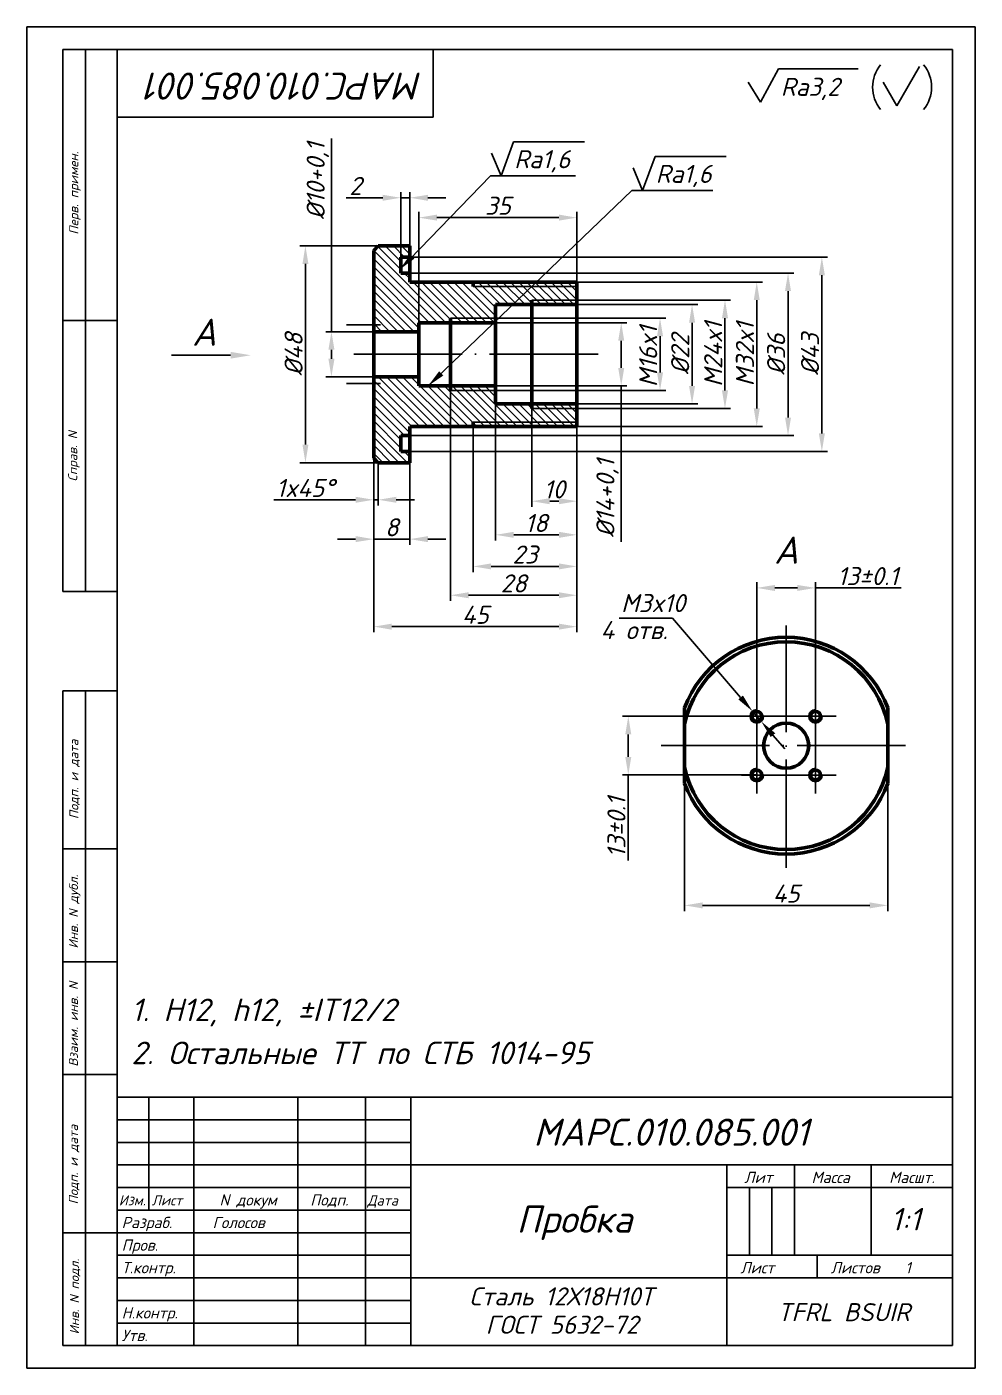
# Model space of a CAD drawing. Header units: millimetres. Extents: x -5427 to 3670, y -5891 to 948.
# Drawn here: x 1624.9 to 1834.9, y -4182.4 to -3885.4 of the extents above; entities that cross this region are included whole.
import ezdxf
from ezdxf.enums import TextEntityAlignment as Align

# ---------------------------------------------------------------- set-up
doc = ezdxf.new("R2010")
doc.units = ezdxf.units.MM
doc.header["$MEASUREMENT"] = 0
doc.linetypes.add('ACAD_ISO04W100', pattern=[30, 24, -3, 0, -3])
doc.layers.add('оси', color=1, linetype='ACAD_ISO04W100')
doc.layers.add('Толстые', color=7, linetype='Continuous', lineweight=50)
doc.layers.add('Тонкие', color=140, linetype='Continuous', lineweight=25)
doc.styles.get("Standard").update_dxf_attribs({"font": 'isocpeui.ttf'})
doc.styles.add('Для рамки', font='simplex.shx', dxfattribs={"oblique": 15, "height": 4})
doc.dimstyles.new('ISO-25', dxfattribs={"dimtxt": 4, "dimasz": 4, "dimexe": 1.25, "dimexo": 0, "dimtad": 1, "dimtxsty": 'Standard', "dimcen": 2.5, "dimadec": 0, "dimazin": 0, "dimtfac": 1, "dimtmove": 0, "dimatfit": 3, "dimfxl": 1, "dimarcsym": 0})

# ---------------------------------------------------------------- blocks, each defined once
blk = doc.blocks.new('*D170')
at = {"layer": 'Defpoints', "color": 0, "transparency": 16777216}
for p in [(1770.54, -4052.87), (1815.54, -4052.87), (1815.54, -4079.88)]:
    blk.add_point(p, dxfattribs=at)
at = {"layer": 'Тонкие', "color": 0, "lineweight": -2, "transparency": 16777216}
for p, q in [((1770.54, -4052.87), (1770.54, -4081.13)), ((1815.54, -4052.87), (1815.54, -4081.13)), ((1774.54, -4079.88), (1811.54, -4079.88))]:
    blk.add_line(p, q, dxfattribs=at)
at = {"layer": 'Тонкие', "color": 0, "transparency": 16777216}
for points in [[(1774.54, -4079.22), (1774.54, -4080.55), (1770.54, -4079.88)], [(1811.54, -4079.22), (1811.54, -4080.55), (1815.54, -4079.88)]]:
    blk.add_solid(points, dxfattribs=at)
at = {"layer": 'Тонкие', "color": 0, "transparency": 16777216, "insert": (1793.04, -4077.26), "char_height": 4, "attachment_point": 5}
blk.add_mtext('45', dxfattribs=at)
blk = doc.blocks.new('*D171')
at = {"layer": 'Defpoints', "color": 0, "transparency": 16777216}
for p in [(1701.71, -3952.86), (1692.35, -3962.86), (1701.71, -3962.86)]:
    blk.add_point(p, dxfattribs=at)
at = {"layer": 'Тонкие', "color": 0, "lineweight": -2, "transparency": 16777216}
for p, q in [((1692.35, -3952.86), (1692.35, -3910.06)), ((1701.71, -3952.86), (1691.1, -3952.86)), ((1692.35, -3958.86), (1692.35, -3956.86)), ((1701.71, -3962.86), (1691.1, -3962.86))]:
    blk.add_line(p, q, dxfattribs=at)
at = {"layer": 'Тонкие', "color": 0, "transparency": 16777216}
for points in [[(1691.68, -3956.86), (1693.02, -3956.86), (1692.35, -3952.86)], [(1691.68, -3958.86), (1693.02, -3958.86), (1692.35, -3962.86)]]:
    blk.add_solid(points, dxfattribs=at)
at = {"layer": 'Тонкие', "color": 0, "transparency": 16777216, "insert": (1689.33, -3919.49), "char_height": 4, "attachment_point": 5, "rotation": 90}
blk.add_mtext('%%c10+0,1', dxfattribs=at)
blk = doc.blocks.new('*D172')
at = {"layer": 'Defpoints', "color": 0, "transparency": 16777216}
for p in [(1702.71, -3933.86), (1686.59, -3981.86), (1702.71, -3981.86)]:
    blk.add_point(p, dxfattribs=at)
at = {"layer": 'Тонкие', "color": 0, "lineweight": -2, "transparency": 16777216}
for p, q in [((1702.71, -3933.86), (1685.34, -3933.86)), ((1686.59, -3937.86), (1686.59, -3977.86)), ((1702.71, -3981.86), (1685.34, -3981.86))]:
    blk.add_line(p, q, dxfattribs=at)
at = {"layer": 'Тонкие', "color": 0, "transparency": 16777216}
for points in [[(1685.93, -3937.86), (1687.26, -3937.86), (1686.59, -3933.86)], [(1685.93, -3977.86), (1687.26, -3977.86), (1686.59, -3981.86)]]:
    blk.add_solid(points, dxfattribs=at)
at = {"layer": 'Тонкие', "color": 0, "transparency": 16777216, "insert": (1683.97, -3957.86), "char_height": 4, "attachment_point": 5, "rotation": 90}
blk.add_mtext('%%c48', dxfattribs=at)
blk = doc.blocks.new('*D173')
at = {"layer": 'Defpoints', "color": 0, "transparency": 16777216}
for p in [(1728.71, -3950.86), (1728.71, -3964.86), (1756.52, -3964.86)]:
    blk.add_point(p, dxfattribs=at)
at = {"layer": 'Тонкие', "color": 0, "lineweight": -2, "transparency": 16777216}
for p, q in [((1728.71, -3950.86), (1757.77, -3950.86)), ((1756.52, -3954.86), (1756.52, -3960.86)), ((1728.71, -3964.86), (1757.77, -3964.86)), ((1756.52, -3964.86), (1756.52, -3999.37))]:
    blk.add_line(p, q, dxfattribs=at)
at = {"layer": 'Тонкие', "color": 0, "transparency": 16777216}
for points in [[(1755.85, -3954.86), (1757.19, -3954.86), (1756.52, -3950.86)], [(1755.85, -3960.86), (1757.19, -3960.86), (1756.52, -3964.86)]]:
    blk.add_solid(points, dxfattribs=at)
at = {"layer": 'Тонкие', "color": 0, "transparency": 16777216, "insert": (1753.49, -3989.73), "char_height": 4, "attachment_point": 5, "rotation": 90}
blk.add_mtext('%%c14+0,1', dxfattribs=at)
blk = doc.blocks.new('*D174')
at = {"layer": 'Defpoints', "color": 0, "transparency": 16777216}
for p in [(1728.71, -3949.86), (1728.71, -3965.86), (1765.12, -3965.86)]:
    blk.add_point(p, dxfattribs=at)
at = {"layer": 'Тонкие', "color": 0, "lineweight": -2, "transparency": 16777216}
for p, q in [((1728.71, -3949.86), (1766.37, -3949.86)), ((1765.12, -3953.86), (1765.12, -3961.86)), ((1728.71, -3965.86), (1766.37, -3965.86))]:
    blk.add_line(p, q, dxfattribs=at)
at = {"layer": 'Тонкие', "color": 0, "transparency": 16777216}
for points in [[(1764.45, -3953.86), (1765.78, -3953.86), (1765.12, -3949.86)], [(1764.45, -3961.86), (1765.78, -3961.86), (1765.12, -3965.86)]]:
    blk.add_solid(points, dxfattribs=at)
at = {"layer": 'Тонкие', "color": 0, "transparency": 16777216, "insert": (1762.49, -3958.35), "char_height": 4, "attachment_point": 5, "rotation": 90}
blk.add_mtext('M16x1', dxfattribs=at)
blk = doc.blocks.new('*D175')
at = {"layer": 'Defpoints', "color": 0, "transparency": 16777216}
for p in [(1746.71, -3946.86), (1746.71, -3968.86), (1772.21, -3968.86)]:
    blk.add_point(p, dxfattribs=at)
at = {"layer": 'Тонкие', "color": 0, "lineweight": -2, "transparency": 16777216}
for p, q in [((1746.71, -3946.86), (1773.46, -3946.86)), ((1772.21, -3950.86), (1772.21, -3964.86)), ((1746.71, -3968.86), (1773.46, -3968.86))]:
    blk.add_line(p, q, dxfattribs=at)
at = {"layer": 'Тонкие', "color": 0, "transparency": 16777216}
for points in [[(1771.54, -3950.86), (1772.88, -3950.86), (1772.21, -3946.86)], [(1771.54, -3964.86), (1772.88, -3964.86), (1772.21, -3968.86)]]:
    blk.add_solid(points, dxfattribs=at)
at = {"layer": 'Тонкие', "color": 0, "transparency": 16777216, "insert": (1769.58, -3957.86), "char_height": 4, "attachment_point": 5, "rotation": 90}
blk.add_mtext('%%c22', dxfattribs=at)
blk = doc.blocks.new('*D176')
at = {"layer": 'Defpoints', "color": 0, "transparency": 16777216}
for p in [(1746.71, -3945.86), (1746.71, -3969.86), (1779.5, -3969.86)]:
    blk.add_point(p, dxfattribs=at)
at = {"layer": 'Тонкие', "color": 0, "lineweight": -2, "transparency": 16777216}
for p, q in [((1746.71, -3945.86), (1780.75, -3945.86)), ((1779.5, -3949.86), (1779.5, -3965.86)), ((1746.71, -3969.86), (1780.75, -3969.86))]:
    blk.add_line(p, q, dxfattribs=at)
at = {"layer": 'Тонкие', "color": 0, "transparency": 16777216}
for points in [[(1778.83, -3949.86), (1780.17, -3949.86), (1779.5, -3945.86)], [(1778.83, -3965.86), (1780.17, -3965.86), (1779.5, -3969.86)]]:
    blk.add_solid(points, dxfattribs=at)
at = {"layer": 'Тонкие', "color": 0, "transparency": 16777216, "insert": (1776.88, -3957.86), "char_height": 4, "attachment_point": 5, "rotation": 90}
blk.add_mtext('M24x1', dxfattribs=at)
blk = doc.blocks.new('*D177')
at = {"layer": 'Defpoints', "color": 0, "transparency": 16777216}
for p in [(1746.71, -3941.86), (1746.71, -3973.86), (1786.53, -3973.86)]:
    blk.add_point(p, dxfattribs=at)
at = {"layer": 'Тонкие', "color": 0, "lineweight": -2, "transparency": 16777216}
for p, q in [((1746.71, -3941.86), (1787.78, -3941.86)), ((1786.53, -3945.86), (1786.53, -3969.86)), ((1746.71, -3973.86), (1787.78, -3973.86))]:
    blk.add_line(p, q, dxfattribs=at)
at = {"layer": 'Тонкие', "color": 0, "transparency": 16777216}
for points in [[(1785.87, -3945.86), (1787.2, -3945.86), (1786.53, -3941.86)], [(1785.87, -3969.86), (1787.2, -3969.86), (1786.53, -3973.86)]]:
    blk.add_solid(points, dxfattribs=at)
at = {"layer": 'Тонкие', "color": 0, "transparency": 16777216, "insert": (1783.91, -3957.86), "char_height": 4, "attachment_point": 5, "rotation": 90}
blk.add_mtext('M32x1', dxfattribs=at)
blk = doc.blocks.new('*D178')
at = {"layer": 'Defpoints', "color": 0, "transparency": 16777216}
for p in [(1709.71, -3939.86), (1709.71, -3975.86), (1793.46, -3975.86)]:
    blk.add_point(p, dxfattribs=at)
at = {"layer": 'Тонкие', "color": 0, "lineweight": -2, "transparency": 16777216}
for p, q in [((1709.71, -3939.86), (1794.71, -3939.86)), ((1793.46, -3943.86), (1793.46, -3971.86)), ((1709.71, -3975.86), (1794.71, -3975.86))]:
    blk.add_line(p, q, dxfattribs=at)
at = {"layer": 'Тонкие', "color": 0, "transparency": 16777216}
for points in [[(1792.79, -3943.86), (1794.12, -3943.86), (1793.46, -3939.86)], [(1792.79, -3971.86), (1794.12, -3971.86), (1793.46, -3975.86)]]:
    blk.add_solid(points, dxfattribs=at)
at = {"layer": 'Тонкие', "color": 0, "transparency": 16777216, "insert": (1790.83, -3957.86), "char_height": 4, "attachment_point": 5, "rotation": 90}
blk.add_mtext('%%c36', dxfattribs=at)
blk = doc.blocks.new('*D179')
at = {"layer": 'Defpoints', "color": 0, "transparency": 16777216}
for p in [(1709.71, -3936.36), (1709.71, -3979.36), (1800.95, -3979.36)]:
    blk.add_point(p, dxfattribs=at)
at = {"layer": 'Тонкие', "color": 0, "lineweight": -2, "transparency": 16777216}
for p, q in [((1709.71, -3936.36), (1802.2, -3936.36)), ((1800.95, -3940.36), (1800.95, -3975.36)), ((1709.71, -3979.36), (1802.2, -3979.36))]:
    blk.add_line(p, q, dxfattribs=at)
at = {"layer": 'Тонкие', "color": 0, "transparency": 16777216}
for points in [[(1800.28, -3940.36), (1801.62, -3940.36), (1800.95, -3936.36)], [(1800.28, -3975.36), (1801.62, -3975.36), (1800.95, -3979.36)]]:
    blk.add_solid(points, dxfattribs=at)
at = {"layer": 'Тонкие', "color": 0, "transparency": 16777216, "insert": (1798.33, -3957.86), "char_height": 4, "attachment_point": 5, "rotation": 90}
blk.add_mtext('%%c43', dxfattribs=at)
blk = doc.blocks.new('*D180')
at = {"layer": 'Defpoints', "color": 0, "transparency": 16777216}
for p in [(1736.71, -3968.86), (1746.71, -3973.86), (1736.71, -3990.39)]:
    blk.add_point(p, dxfattribs=at)
at = {"layer": 'Тонкие', "color": 0, "lineweight": -2, "transparency": 16777216}
for p, q in [((1736.71, -3968.86), (1736.71, -3991.64)), ((1746.71, -3973.86), (1746.71, -3991.64)), ((1742.71, -3990.39), (1740.71, -3990.39))]:
    blk.add_line(p, q, dxfattribs=at)
at = {"layer": 'Тонкие', "color": 0, "transparency": 16777216}
for points in [[(1740.71, -3989.72), (1740.71, -3991.06), (1736.71, -3990.39)], [(1742.71, -3989.72), (1742.71, -3991.06), (1746.71, -3990.39)]]:
    blk.add_solid(points, dxfattribs=at)
at = {"layer": 'Тонкие', "color": 0, "transparency": 16777216, "insert": (1741.71, -3987.76), "char_height": 4, "attachment_point": 5}
blk.add_mtext('10', dxfattribs=at)
blk = doc.blocks.new('*D181')
at = {"layer": 'Defpoints', "color": 0, "transparency": 16777216}
for p in [(1728.71, -3968.86), (1746.71, -3973.86), (1746.71, -3997.83)]:
    blk.add_point(p, dxfattribs=at)
at = {"layer": 'Тонкие', "color": 0, "lineweight": -2, "transparency": 16777216}
for p, q in [((1728.71, -3968.86), (1728.71, -3999.08)), ((1746.71, -3973.86), (1746.71, -3999.08)), ((1732.71, -3997.83), (1742.71, -3997.83))]:
    blk.add_line(p, q, dxfattribs=at)
at = {"layer": 'Тонкие', "color": 0, "transparency": 16777216}
for points in [[(1732.71, -3997.17), (1732.71, -3998.5), (1728.71, -3997.83)], [(1742.71, -3997.17), (1742.71, -3998.5), (1746.71, -3997.83)]]:
    blk.add_solid(points, dxfattribs=at)
at = {"layer": 'Тонкие', "color": 0, "transparency": 16777216, "insert": (1737.71, -3995.21), "char_height": 4, "attachment_point": 5}
blk.add_mtext('18', dxfattribs=at)
blk = doc.blocks.new('*D182')
at = {"layer": 'Defpoints', "color": 0, "transparency": 16777216}
for p in [(1723.71, -3973.86), (1746.71, -3973.86), (1746.71, -4004.83)]:
    blk.add_point(p, dxfattribs=at)
at = {"layer": 'Тонкие', "color": 0, "lineweight": -2, "transparency": 16777216}
for p, q in [((1723.71, -3973.86), (1723.71, -4006.08)), ((1746.71, -3973.86), (1746.71, -4006.08)), ((1727.71, -4004.83), (1742.71, -4004.83))]:
    blk.add_line(p, q, dxfattribs=at)
at = {"layer": 'Тонкие', "color": 0, "transparency": 16777216}
for points in [[(1727.71, -4004.16), (1727.71, -4005.49), (1723.71, -4004.83)], [(1742.71, -4004.16), (1742.71, -4005.49), (1746.71, -4004.83)]]:
    blk.add_solid(points, dxfattribs=at)
at = {"layer": 'Тонкие', "color": 0, "transparency": 16777216, "insert": (1735.21, -4002.2), "char_height": 4, "attachment_point": 5}
blk.add_mtext('23', dxfattribs=at)
blk = doc.blocks.new('*D183')
at = {"layer": 'Defpoints', "color": 0, "transparency": 16777216}
for p in [(1718.71, -3965.86), (1746.71, -3973.86), (1746.71, -4011.21)]:
    blk.add_point(p, dxfattribs=at)
at = {"layer": 'Тонкие', "color": 0, "lineweight": -2, "transparency": 16777216}
for p, q in [((1718.71, -3965.86), (1718.71, -4012.46)), ((1746.71, -3973.86), (1746.71, -4012.46)), ((1722.71, -4011.21), (1742.71, -4011.21))]:
    blk.add_line(p, q, dxfattribs=at)
at = {"layer": 'Тонкие', "color": 0, "transparency": 16777216}
for points in [[(1722.71, -4010.55), (1722.71, -4011.88), (1718.71, -4011.21)], [(1742.71, -4010.55), (1742.71, -4011.88), (1746.71, -4011.21)]]:
    blk.add_solid(points, dxfattribs=at)
at = {"layer": 'Тонкие', "color": 0, "transparency": 16777216, "insert": (1732.71, -4008.59), "char_height": 4, "attachment_point": 5}
blk.add_mtext('28', dxfattribs=at)
blk = doc.blocks.new('*D184')
at = {"layer": 'Defpoints', "color": 0, "transparency": 16777216}
for p in [(1746.71, -3927.6), (1746.71, -3941.86), (1711.71, -3950.86)]:
    blk.add_point(p, dxfattribs=at)
at = {"layer": 'Тонкие', "color": 0, "lineweight": -2, "transparency": 16777216}
for p, q in [((1711.71, -3950.86), (1711.71, -3926.35)), ((1715.71, -3927.6), (1742.71, -3927.6)), ((1746.71, -3941.86), (1746.71, -3926.35))]:
    blk.add_line(p, q, dxfattribs=at)
at = {"layer": 'Тонкие', "color": 0, "transparency": 16777216}
for points in [[(1715.71, -3926.93), (1715.71, -3928.26), (1711.71, -3927.6)], [(1742.71, -3926.93), (1742.71, -3928.26), (1746.71, -3927.6)]]:
    blk.add_solid(points, dxfattribs=at)
at = {"layer": 'Тонкие', "color": 0, "transparency": 16777216, "insert": (1729.21, -3924.97), "char_height": 4, "attachment_point": 5}
blk.add_mtext('35', dxfattribs=at)
blk = doc.blocks.new('*D185')
at = {"layer": 'Defpoints', "color": 0, "transparency": 16777216}
for p in [(1701.71, -3980.86), (1702.71, -3981.86), (1702.71, -3990.07)]:
    blk.add_point(p, dxfattribs=at)
at = {"layer": 'Тонкие', "color": 0, "lineweight": -2, "transparency": 16777216}
for p, q in [((1701.71, -3980.86), (1701.71, -3991.32)), ((1702.71, -3981.86), (1702.71, -3991.32)), ((1697.71, -3990.07), (1679.58, -3990.07)), ((1702.71, -3990.07), (1701.71, -3990.07)), ((1706.71, -3990.07), (1710.71, -3990.07))]:
    blk.add_line(p, q, dxfattribs=at)
at = {"layer": 'Тонкие', "color": 0, "transparency": 16777216}
for points in [[(1697.71, -3989.41), (1697.71, -3990.74), (1701.71, -3990.07)], [(1706.71, -3989.41), (1706.71, -3990.74), (1702.71, -3990.07)]]:
    blk.add_solid(points, dxfattribs=at)
at = {"layer": 'Тонкие', "color": 0, "transparency": 16777216, "insert": (1686.55, -3987.45), "char_height": 4, "attachment_point": 5}
blk.add_mtext('1x45%%d', dxfattribs=at)
blk = doc.blocks.new('*D186')
at = {"layer": 'Defpoints', "color": 0, "transparency": 16777216}
for p in [(1701.71, -3980.86), (1709.71, -3981.86), (1709.71, -3998.79)]:
    blk.add_point(p, dxfattribs=at)
at = {"layer": 'Тонкие', "color": 0, "lineweight": -2, "transparency": 16777216}
for p, q in [((1701.71, -3980.86), (1701.71, -4000.04)), ((1709.71, -3981.86), (1709.71, -4000.04)), ((1697.71, -3998.79), (1693.71, -3998.79)), ((1701.71, -3998.79), (1709.71, -3998.79)), ((1713.71, -3998.79), (1717.71, -3998.79))]:
    blk.add_line(p, q, dxfattribs=at)
at = {"layer": 'Тонкие', "color": 0, "transparency": 16777216}
for points in [[(1697.71, -3998.12), (1697.71, -3999.45), (1701.71, -3998.79)], [(1713.71, -3998.12), (1713.71, -3999.45), (1709.71, -3998.79)]]:
    blk.add_solid(points, dxfattribs=at)
at = {"layer": 'Тонкие', "color": 0, "transparency": 16777216, "insert": (1705.71, -3996.16), "char_height": 4, "attachment_point": 5}
blk.add_mtext('8', dxfattribs=at)
blk = doc.blocks.new('*D187')
at = {"layer": 'Defpoints', "color": 0, "transparency": 16777216}
for p in [(1707.71, -3923.2), (1709.71, -3933.86), (1707.71, -3936.36)]:
    blk.add_point(p, dxfattribs=at)
at = {"layer": 'Тонкие', "color": 0, "lineweight": -2, "transparency": 16777216}
for p, q in [((1703.71, -3923.2), (1695.62, -3923.2)), ((1707.71, -3936.36), (1707.71, -3921.95)), ((1709.71, -3923.2), (1707.71, -3923.2)), ((1709.71, -3933.86), (1709.71, -3921.95)), ((1713.71, -3923.2), (1717.71, -3923.2))]:
    blk.add_line(p, q, dxfattribs=at)
at = {"layer": 'Тонкие', "color": 0, "transparency": 16777216}
for points in [[(1703.71, -3922.54), (1703.71, -3923.87), (1707.71, -3923.2)], [(1713.71, -3922.54), (1713.71, -3923.87), (1709.71, -3923.2)]]:
    blk.add_solid(points, dxfattribs=at)
at = {"layer": 'Тонкие', "color": 0, "transparency": 16777216, "insert": (1697.67, -3920.58), "char_height": 4, "attachment_point": 5}
blk.add_mtext('2', dxfattribs=at)
blk = doc.blocks.new('*D188')
at = {"layer": 'Defpoints', "color": 0, "transparency": 16777216}
for p in [(1758.09, -4038.01), (1786.54, -4038.01), (1786.54, -4051.01)]:
    blk.add_point(p, dxfattribs=at)
at = {"layer": 'Тонкие', "color": 0, "lineweight": -2, "transparency": 16777216}
for p, q in [((1786.54, -4038.01), (1756.84, -4038.01)), ((1758.09, -4042.01), (1758.09, -4047.01)), ((1786.54, -4051.01), (1756.84, -4051.01)), ((1758.09, -4051.01), (1758.09, -4069.96))]:
    blk.add_line(p, q, dxfattribs=at)
at = {"layer": 'Тонкие', "color": 0, "transparency": 16777216}
for points in [[(1757.42, -4042.01), (1758.75, -4042.01), (1758.09, -4038.01)], [(1757.42, -4047.01), (1758.75, -4047.01), (1758.09, -4051.01)]]:
    blk.add_solid(points, dxfattribs=at)
at = {"layer": 'Тонкие', "color": 0, "transparency": 16777216, "insert": (1755.46, -4062.61), "char_height": 4, "attachment_point": 5, "rotation": 90}
blk.add_mtext('13%%p0.1', dxfattribs=at)
blk = doc.blocks.new('*D189')
at = {"layer": 'Defpoints', "color": 0, "transparency": 16777216}
for p in [(1799.54, -4009.59), (1786.54, -4038.01), (1799.54, -4038.01)]:
    blk.add_point(p, dxfattribs=at)
at = {"layer": 'Тонкие', "color": 0, "lineweight": -2, "transparency": 16777216}
for p, q in [((1786.54, -4038.01), (1786.54, -4008.34)), ((1799.54, -4038.01), (1799.54, -4008.34)), ((1790.54, -4009.59), (1795.54, -4009.59)), ((1799.54, -4009.59), (1818.49, -4009.59))]:
    blk.add_line(p, q, dxfattribs=at)
at = {"layer": 'Тонкие', "color": 0, "transparency": 16777216}
for points in [[(1790.54, -4008.93), (1790.54, -4010.26), (1786.54, -4009.59)], [(1795.54, -4008.93), (1795.54, -4010.26), (1799.54, -4009.59)]]:
    blk.add_solid(points, dxfattribs=at)
at = {"layer": 'Тонкие', "color": 0, "transparency": 16777216, "insert": (1811.13, -4006.97), "char_height": 4, "attachment_point": 5}
blk.add_mtext('13%%p0.1', dxfattribs=at)
blk = doc.blocks.new('*D190')
at = {"layer": 'Defpoints', "color": 0, "transparency": 16777216}
for p in [(1746.71, -3973.86), (1701.71, -3980.86), (1746.71, -4018.16)]:
    blk.add_point(p, dxfattribs=at)
at = {"layer": 'Тонкие', "color": 0, "lineweight": -2, "transparency": 16777216}
for p, q in [((1746.71, -3973.86), (1746.71, -4019.41)), ((1701.71, -3980.86), (1701.71, -4019.41)), ((1705.71, -4018.16), (1742.71, -4018.16))]:
    blk.add_line(p, q, dxfattribs=at)
at = {"layer": 'Тонкие', "color": 0, "transparency": 16777216}
for points in [[(1705.71, -4017.5), (1705.71, -4018.83), (1701.71, -4018.16)], [(1742.71, -4017.5), (1742.71, -4018.83), (1746.71, -4018.16)]]:
    blk.add_solid(points, dxfattribs=at)
at = {"layer": 'Тонкие', "color": 0, "transparency": 16777216, "insert": (1724.21, -4015.54), "char_height": 4, "attachment_point": 5}
blk.add_mtext('45', dxfattribs=at)

msp = doc.modelspace()

# ---------------------------------------------------------------- hatches: boundary and pattern name
at = {"layer": 'Тонкие'}
h = msp.add_hatch(dxfattribs=at)
h.set_pattern_fill('ANSI31', color=256, scale=0.4, angle=90, style=0)
h.set_pattern_definition([(135, (0, -1295.6481), (-0.8980256, -0.8980256), [])])
h.paths.add_polyline_path([(1746.711, -3942.862), (1723.711, -3942.862), (1723.711, -3941.862), (1709.711, -3941.862), (1709.711, -3939.862), (1707.711, -3939.862), (1707.711, -3936.362), (1709.711, -3936.362), (1709.711, -3933.862), (1702.711, -3933.862), (1701.711, -3934.862), (1701.711, -3952.862), (1711.711, -3952.862), (1711.711, -3950.862), (1718.711, -3950.862), (1718.711, -3949.862), (1728.711, -3949.862), (1728.711, -3946.862), (1736.711, -3946.862), (1736.711, -3945.862), (1746.711, -3945.862)])
h.paths.add_polyline_path([(1746.711, -3941.862), (1723.711, -3941.862), (1723.711, -3942.862), (1746.711, -3942.862)])
h.paths.add_polyline_path([(1746.711, -3945.862), (1736.711, -3945.862), (1736.711, -3946.862), (1746.711, -3946.862)])
h.paths.add_polyline_path([(1728.711, -3949.862), (1718.711, -3949.862), (1718.711, -3950.862), (1728.711, -3950.862)], flags=16)
h.paths.add_polyline_path([(1728.711, -3964.862), (1718.711, -3964.862), (1718.711, -3965.862), (1728.711, -3965.862)], flags=17)
h.paths.add_polyline_path([(1728.711, -3965.862), (1718.711, -3965.862), (1718.711, -3964.862), (1711.711, -3964.862), (1711.711, -3962.862), (1701.711, -3962.862), (1701.711, -3980.862), (1702.711, -3981.862), (1709.711, -3981.862), (1709.711, -3979.362), (1707.711, -3979.362), (1707.711, -3975.862), (1709.711, -3975.862), (1709.711, -3973.862), (1723.711, -3973.862), (1723.711, -3972.862), (1746.711, -3972.862), (1746.711, -3969.862), (1736.711, -3969.862), (1736.711, -3968.862), (1728.711, -3968.862)])
h.paths.add_polyline_path([(1746.711, -3968.862), (1736.711, -3968.862), (1736.711, -3969.862), (1746.711, -3969.862)], flags=17)
h.paths.add_polyline_path([(1746.711, -3972.862), (1723.711, -3972.862), (1723.711, -3973.862), (1746.711, -3973.862)], flags=16)

# ---------------------------------------------------------------- linework, layer by layer
for p, q in [((1624.9, -4182.351), (1624.9, -3885.351)), ((1624.9, -3885.351), (1834.9, -3885.351)), ((1834.9, -3885.351), (1834.9, -4182.351)), ((1632.9, -4010.351), (1632.9, -3890.351)), ((1632.9, -3890.351), (1644.9, -3890.351)), ((1637.9, -4010.351), (1637.9, -3890.351)), ((1644.9, -4177.351), (1644.9, -3890.351)), ((1644.9, -3890.351), (1829.9, -3890.351)), ((1714.9, -3905.351), (1714.9, -3890.351)), ((1829.9, -3890.351), (1829.9, -4177.351)), ((1644.9, -3905.351), (1714.9, -3905.351)), ((1644.9, -3950.351), (1632.9, -3950.351)), ((1644.9, -4010.351), (1632.9, -4010.351)), ((1632.9, -4032.351), (1632.9, -4177.351)), ((1644.9, -4032.351), (1632.9, -4032.351)), ((1637.9, -4177.351), (1637.9, -4032.351)), ((1644.9, -4067.351), (1632.9, -4067.351)), ((1644.9, -4092.351), (1632.9, -4092.351)), ((1644.9, -4117.351), (1632.9, -4117.351)), ((1829.9, -4122.351), (1644.9, -4122.351)), ((1651.9, -4122.351), (1651.9, -4147.351)), ((1651.9, -4122.351), (1651.9, -4147.351)), ((1661.9, -4122.351), (1661.9, -4177.351)), ((1661.9, -4122.351), (1661.9, -4177.351)), ((1684.9, -4122.351), (1684.9, -4177.351)), ((1684.9, -4122.351), (1684.9, -4177.351)), ((1699.9, -4122.351), (1699.9, -4177.351)), ((1699.9, -4122.351), (1699.9, -4177.351)), ((1709.9, -4122.351), (1709.9, -4177.351)), ((1709.9, -4122.351), (1709.9, -4177.351)), ((1829.9, -4137.351), (1709.9, -4137.351)), ((1779.9, -4137.351), (1779.9, -4177.351)), ((1779.9, -4137.351), (1779.9, -4177.351)), ((1794.9, -4137.351), (1794.9, -4157.351)), ((1794.9, -4137.351), (1794.9, -4157.351)), ((1811.9, -4137.351), (1811.9, -4157.351)), ((1811.9, -4137.351), (1811.9, -4157.351)), ((1709.9, -4142.351), (1644.9, -4142.351)), ((1829.9, -4142.351), (1779.9, -4142.351)), ((1709.9, -4147.351), (1644.9, -4147.351)), ((1709.9, -4147.351), (1644.9, -4147.351)), ((1644.9, -4152.351), (1632.9, -4152.351)), ((1829.9, -4157.351), (1779.9, -4157.351)), ((1829.9, -4157.351), (1779.9, -4157.351)), ((1799.9, -4157.351), (1799.9, -4162.351)), ((1799.9, -4157.351), (1799.9, -4162.351)), ((1829.9, -4162.351), (1709.9, -4162.351)), ((1829.9, -4162.351), (1709.9, -4162.351)), ((1632.9, -4177.351), (1644.9, -4177.351)), ((1829.9, -4177.351), (1644.9, -4177.351)), ((1834.9, -4182.351), (1624.9, -4182.351))]:
    msp.add_line(p, q)
at = {"layer": 'оси'}
for p, q in [((1695.711, -3951.362), (1703.223, -3951.362)), ((1697.289, -3957.862), (1751.919, -3957.862)), ((1695.711, -3964.362), (1703.234, -3964.362)), ((1793.041, -4071.597), (1793.041, -4017.907)), ((1786.541, -4034.849), (1786.541, -4055.121)), ((1799.541, -4034.849), (1799.541, -4055.121)), ((1783.121, -4038.015), (1804.145, -4038.015)), ((1765.346, -4044.515), (1820.245, -4044.515)), ((1783.121, -4051.015), (1804.145, -4051.015))]:
    msp.add_line(p, q, dxfattribs=at)
at = {"layer": 'Толстые'}
for p, q in [((1702.711, -3933.862), (1701.711, -3934.862)), ((1701.711, -3934.862), (1701.711, -3980.862)), ((1702.711, -3933.862), (1709.711, -3933.862)), ((1709.711, -3941.862), (1709.711, -3933.862)), ((1707.711, -3936.362), (1709.711, -3936.362)), ((1707.711, -3939.862), (1707.711, -3936.362)), ((1707.711, -3939.862), (1709.711, -3939.862)), ((1709.711, -3941.862), (1735.711, -3941.862)), ((1709.711, -3941.862), (1746.711, -3941.862)), ((1723.711, -3942.862), (1723.711, -3941.862)), ((1746.711, -3973.862), (1746.711, -3941.862)), ((1728.711, -3946.862), (1728.711, -3968.862)), ((1746.711, -3946.862), (1728.711, -3946.862)), ((1736.711, -3969.862), (1736.711, -3945.862)), ((1701.711, -3949.112), (1701.711, -3966.612)), ((1718.711, -3965.862), (1718.711, -3949.862)), ((1701.711, -3952.862), (1711.711, -3952.862)), ((1711.711, -3950.862), (1711.711, -3964.862)), ((1728.711, -3950.862), (1711.711, -3950.862)), ((1701.711, -3962.862), (1711.711, -3962.862)), ((1728.711, -3964.862), (1711.711, -3964.862)), ((1746.711, -3968.862), (1728.711, -3968.862)), ((1723.711, -3973.862), (1723.711, -3972.862)), ((1707.711, -3979.362), (1707.711, -3975.862)), ((1707.711, -3975.862), (1709.711, -3975.862)), ((1709.711, -3981.862), (1709.711, -3973.862)), ((1709.711, -3973.862), (1735.711, -3973.862)), ((1709.711, -3973.862), (1746.711, -3973.862)), ((1707.711, -3979.362), (1709.711, -3979.362)), ((1702.711, -3981.862), (1701.711, -3980.862)), ((1702.711, -3981.862), (1709.711, -3981.862)), ((1770.541, -4052.866), (1770.541, -4036.163)), ((1815.541, -4036.163), (1815.541, -4052.866))]:
    msp.add_line(p, q, dxfattribs=at)
for centre, radius in [((1786.541, -4038.015), 1.1), ((1799.541, -4038.015), 1.1), ((1793.041, -4044.515), 5), ((1786.541, -4051.015), 1.1), ((1799.541, -4051.015), 1.1)]:
    msp.add_circle(centre, radius, dxfattribs=at)
for radius, start, end in [(24, 20.36413, 159.63587), (23, 11.96875, 168.03125), (23, 191.96875, 348.03125), (24, 200.36413, 339.63587)]:
    msp.add_arc((1793.041, -4044.515), radius, start, end, dxfattribs=at)
at = {"layer": 'Тонкие'}
for p, q in [((1787.394, -3902.062), (1791.358, -3894.636)), ((1791.358, -3894.636), (1809.024, -3894.641)), ((1787.394, -3902.062), (1784.668, -3897.606)), ((1732.681, -3910.806), (1729.905, -3918.319)), ((1748.407, -3910.806), (1732.681, -3910.806)), ((1729.905, -3918.319), (1727.823, -3913.349)), ((1764.019, -3914.058), (1761.242, -3921.571)), ((1779.745, -3914.058), (1764.019, -3914.058)), ((1761.242, -3921.571), (1759.16, -3916.601)), ((1727.604, -3918.319), (1746.365, -3918.319)), ((1723.711, -3942.862), (1746.711, -3942.862)), ((1746.711, -3945.862), (1736.711, -3945.862)), ((1728.711, -3949.862), (1718.711, -3949.862)), ((1656.965, -3958.068), (1670.022, -3958.068)), ((1728.711, -3965.862), (1718.711, -3965.862)), ((1746.711, -3969.862), (1736.711, -3969.862)), ((1723.711, -3972.862), (1746.711, -3972.862)), ((1767.873, -4016.255), (1756.036, -4016.255)), ((1767.873, -4016.255), (1782.96, -4033.84)), ((1787.518, -4039.153), (1785.565, -4036.876)), ((1790.123, -4042.189), (1792.727, -4045.225)), ((1709.9, -4127.351), (1644.9, -4127.351)), ((1709.9, -4132.351), (1644.9, -4132.351)), ((1709.9, -4137.351), (1644.9, -4137.351)), ((1784.9, -4142.351), (1784.9, -4157.351)), ((1784.9, -4142.351), (1784.9, -4157.351)), ((1789.9, -4142.351), (1789.9, -4157.351)), ((1789.9, -4142.351), (1789.9, -4157.351)), ((1709.9, -4152.351), (1644.9, -4152.351)), ((1709.9, -4152.351), (1644.9, -4152.351)), ((1709.9, -4157.351), (1644.9, -4157.351)), ((1709.9, -4157.351), (1644.9, -4157.351)), ((1709.9, -4162.351), (1644.9, -4162.351)), ((1709.9, -4162.351), (1644.9, -4162.351)), ((1709.9, -4167.351), (1644.9, -4167.351)), ((1709.9, -4167.351), (1644.9, -4167.351)), ((1709.9, -4172.351), (1644.9, -4172.351)), ((1709.9, -4172.351), (1644.9, -4172.351))]:
    msp.add_line(p, q, dxfattribs=at)
for points in [[(1817.541, -3902.818), (1822.541, -3894.158)], [(1814.541, -3897.622), (1817.541, -3902.818)]]:
    msp.add_lwpolyline(points, dxfattribs=at)
for centre, radius, start, end in [((1819.993, -3898.702), 7.816, 140.52687, 219.47313), ((1817.428, -3898.702), 7.816, 320.52687, 39.47313), ((1786.541, -4038.015), 1.5, 90, 0), ((1799.541, -4038.015), 1.5, 90, 0), ((1786.541, -4051.015), 1.5, 90, 0), ((1799.541, -4051.015), 1.5, 90, 0)]:
    msp.add_arc(centre, radius, start, end, dxfattribs=at)
for points in [[(1670.022, -3958.818), (1670.022, -3957.318), (1674.522, -3958.068)], [(1783.466, -4033.406), (1782.454, -4034.275), (1785.565, -4036.876)], [(1790.629, -4041.755), (1789.617, -4042.623), (1787.518, -4039.153)]]:
    msp.add_solid(points, dxfattribs=at)

# ---------------------------------------------------------------- texts
msp.add_text('МАРС.010.085.001', height=6, rotation=180, dxfattribs=at).set_placement((1712.615, -3895.463))
for s, height, p in [('Ra3,2', 4, (1791.855, -3900.635)), ('Ra1,6', 4, (1732.823, -3916.659)), ('Ra1,6', 4, (1764.16, -3919.91)), ('А', 6, (1661.467, -3955.978)), ('А', 6, (1790.354, -4004.231)), ('M3x10', 4, (1756.505, -4014.942)), ('4 отв.', 4, (1751.942, -4020.926)), ('1. H12, h12, %%pIT12/2', 5, (1647.988, -4105.516)), ('2. Остальные ТТ по СТБ 1014-95', 5, (1648.045, -4115.043)), ('МАРС.010.085.001', 6, (1737.064, -4133.094)), ('Изм.', 2.25, (1645.268, -4146.307)), ('Лист', 2.25, (1652.555, -4146.307)), ('Дата', 2.25, (1700.304, -4146.337)), ('Разраб.', 2.5, (1645.9, -4151.351)), ('Голосов', 2.5, (1666.029, -4151.351)), ('Пробка', 6, (1733.336, -4152.357)), ('1:1', 5, (1816.187, -4151.849)), ('Пров.', 2.5, (1645.9, -4156.351)), ('Т.контр.', 2.5, (1645.9, -4161.351)), ('Лист', 2.5, (1782.9, -4161.351)), ('Листов', 2.5, (1802.9, -4161.351)), ('1', 2.5, (1819.414, -4161.351)), ('Сталь 12Х18Н10Т', 4, (1722.898, -4168.461)), ('Н.контр.', 2.5, (1645.9, -4171.351)), ('TFRL BSUIR', 4, (1791.074, -4171.947)), ('ГОСТ 5632-72', 4, (1726.506, -4174.741)), ('Утв.', 2.5, (1645.9, -4176.351))]:
    msp.add_text(s, height=height, dxfattribs=at).set_placement(p)
at = {"layer": 'Тонкие', "linetype": 'Continuous', "style": 'Для рамки', "oblique": 15}
for s, p in [('Перв. примен.', (1636.305, -3931.379)), ('Справ. N', (1636.061, -3986.013)), ('Подп. и дата', (1636.321, -4060.793)), ('Инв. N дубл.', (1636.223, -4089.432)), ('Взаим. инв. N', (1636.223, -4115.594)), ('Подп. и дата', (1636.223, -4146.094)), ('Инв. N подл.', (1636.448, -4174.865))]:
    msp.add_text(s, height=2, rotation=90, dxfattribs=at).set_placement(p)
at = {"layer": 'Тонкие'}
for s, p in [('Лит', (1786.9, -4141.351)), ('Масса', (1802.9, -4141.351)), ('Масшт.', (1820.9, -4141.351)), ('N докум', (1673.9, -4146.351)), ('Подп.', (1691.9, -4146.351))]:
    msp.add_text(s, height=2.5, dxfattribs=at).set_placement(p, align=Align.CENTER)

# ---------------------------------------------------------------- dimensions: what is measured, and where the dimension line sits
for base, p1, p2, text, picture, middle in [((1692.351, -3962.862), (1701.711, -3952.862), (1701.711, -3962.862), '%%c10+0,1', '*D171', (1692.351, -3919.489)), ((1765.118, -3965.862), (1728.711, -3949.862), (1728.711, -3965.862), 'M16x1', '*D174', (1765.118, -3958.352)), ((1756.519, -3964.862), (1728.711, -3950.862), (1728.711, -3964.862), '%%c14+0,1', '*D173', (1756.519, -3989.731)), ((1758.085, -4038.015), (1786.541, -4051.015), (1786.541, -4038.015), '13%%p0.1', '*D188', (1758.085, -4062.606))]:
    dim = msp.add_linear_dim(base=base, p1=p1, p2=p2, angle=90, text=text, dimstyle='ISO-25', dxfattribs=at)
    dim.commit()
    dim.dimension.update_dxf_attribs({"geometry": picture, "text_midpoint": middle, "dimtype": 160})
for base, p1, p2, picture, middle in [((1707.711, -3923.205), (1709.711, -3933.862), (1707.711, -3936.362), '*D187', (1697.667, -3920.58)), ((1746.711, -3927.597), (1711.711, -3950.862), (1746.711, -3941.862), '*D184', (1729.211, -3924.972)), ((1746.711, -4011.213), (1718.711, -3965.862), (1746.711, -3973.862), '*D183', (1732.711, -4008.588)), ((1746.711, -3997.835), (1728.711, -3968.862), (1746.711, -3973.862), '*D181', (1737.711, -3995.21)), ((1736.711, -3990.39), (1746.711, -3973.862), (1736.711, -3968.862), '*D180', (1741.711, -3987.765)), ((1746.711, -4018.163), (1701.711, -3980.862), (1746.711, -3973.862), '*D190', (1724.211, -4015.538)), ((1746.711, -4004.828), (1723.711, -3973.862), (1746.711, -3973.862), '*D182', (1735.211, -4002.203)), ((1709.711, -3998.787), (1701.711, -3980.862), (1709.711, -3981.862), '*D186', (1705.711, -3996.162)), ((1815.541, -4079.885), (1770.541, -4052.866), (1815.541, -4052.866), '*D170', (1793.041, -4077.26))]:
    dim = msp.add_linear_dim(base=base, p1=p1, p2=p2, dimstyle='ISO-25', dxfattribs=at)
    dim.commit()
    dim.dimension.update_dxf_attribs({"geometry": picture, "text_midpoint": middle})
for base, p1, p2, text, picture, middle in [((1686.595, -3981.862), (1702.711, -3933.862), (1702.711, -3981.862), '%%c48', '*D172', (1683.97, -3957.862)), ((1800.95, -3979.362), (1709.711, -3936.362), (1709.711, -3979.362), '%%c43', '*D179', (1798.325, -3957.862)), ((1793.456, -3975.862), (1709.711, -3939.862), (1709.711, -3975.862), '%%c36', '*D178', (1790.831, -3957.862)), ((1786.534, -3973.862), (1746.711, -3941.862), (1746.711, -3973.862), 'M32x1', '*D177', (1783.909, -3957.862)), ((1779.501, -3969.862), (1746.711, -3945.862), (1746.711, -3969.862), 'M24x1', '*D176', (1776.876, -3957.862)), ((1772.209, -3968.862), (1746.711, -3946.862), (1746.711, -3968.862), '%%c22', '*D175', (1769.584, -3957.862))]:
    dim = msp.add_linear_dim(base=base, p1=p1, p2=p2, angle=90, text=text, dimstyle='ISO-25', dxfattribs=at)
    dim.commit()
    dim.dimension.update_dxf_attribs({"geometry": picture, "text_midpoint": middle})
for base, p1, p2, text, picture, middle in [((1702.711, -3990.073), (1701.711, -3980.862), (1702.711, -3981.862), '1x45%%d', '*D185', (1686.547, -3990.073)), ((1799.541, -4009.592), (1786.541, -4038.015), (1799.541, -4038.015), '13%%p0.1', '*D189', (1811.133, -4009.592))]:
    dim = msp.add_linear_dim(base=base, p1=p1, p2=p2, text=text, dimstyle='ISO-25', dxfattribs=at)
    dim.commit()
    dim.dimension.update_dxf_attribs({"geometry": picture, "text_midpoint": middle, "dimtype": 160})

# ---------------------------------------------------------------- leaders
for points in [[(1707.497, -3939.072), (1727.604, -3918.319)], [(1713.766, -3964.862), (1758.871, -3921.571), (1776.824, -3921.571)]]:
    msp.add_leader(points, dimstyle='ISO-25', override={"dimgap": 0.625, "dimtad": 0}, dxfattribs=at)

doc.saveas('drawing.dxf')
